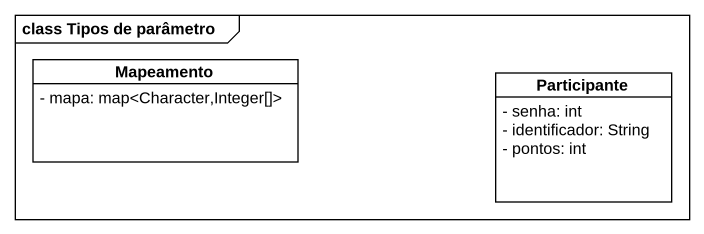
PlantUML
@startuml
mainframe class Tipos de parâmetro
hide circle
hide empty members
skinparam classAttributeIconSize 0
class Mapeamento {
  - mapa: map<Character,Integer[]>
}
class Participante {
  - senha: int
  - identificador: String
  - pontos: int
}
@enduml
